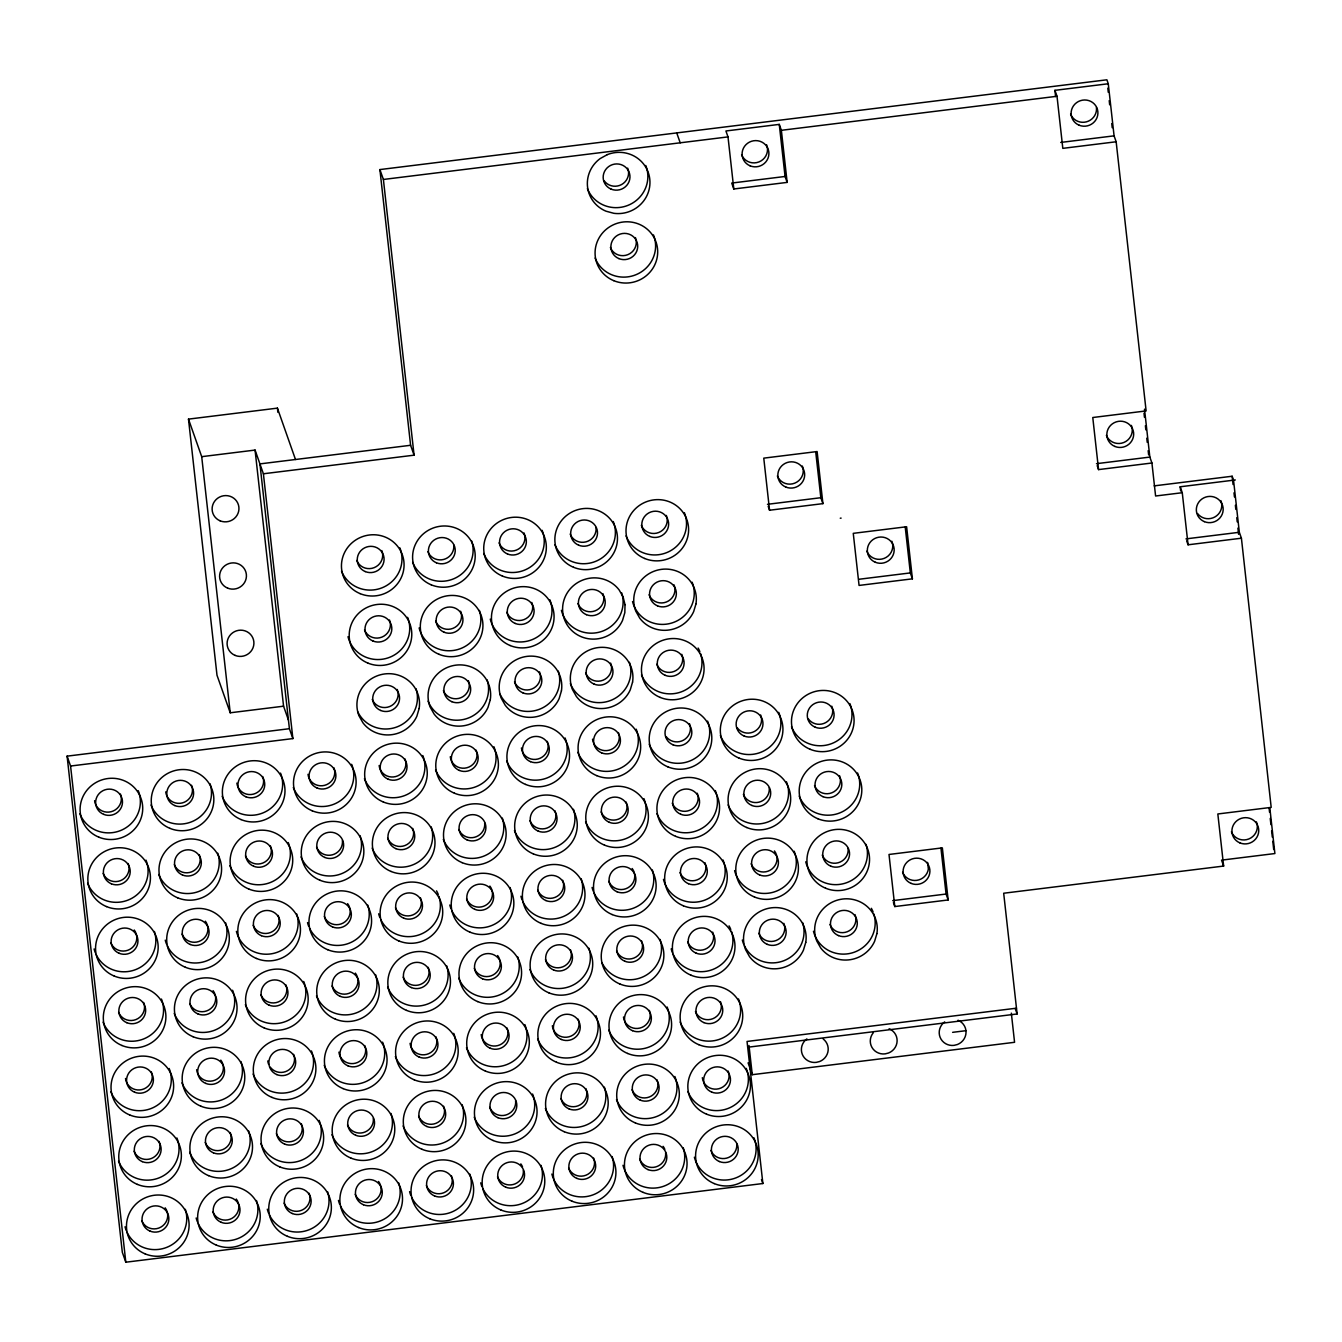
<?xml version="1.0" encoding="UTF-8"?>
<svg xmlns="http://www.w3.org/2000/svg" width="1342" height="1342" viewBox="0 0 1342 1342"><rect width="100%" height="100%" fill="white"/><g stroke="black" fill="none" stroke-linecap="round" stroke-linejoin="round"><path stroke-width="1.5" d="M295.492 459.501L277.408 408.136L188.484 419.123L201.703 456.666L255.064 450.073L263.401 473.776L414.074 455.173L410.602 445.292L379.903 169.578L1106.882 79.799L1108.274 83.758L1114.078 135.844L1116.158 141.766L1146.118 410.92L1092.774 417.513L1098.561 469.599L1151.922 463.007L1155.596 496.003L1182.268 492.715L1188.073 544.802L1241.417 538.209L1271.193 807.381L1217.831 813.973L1223.636 866.06L1003.682 893.235L1017.119 1013.965L747.695 1047.246L762.877 1183.527L125.812 1262.201L122.323 1252.321L67.1 756.15L289.402 728.706L292.875 738.586L70.572 766.03L67.1 756.15M779.266 124.387L725.921 130.979L728.001 136.901L733.806 188.987L787.15 182.395L781.363 130.308L779.266 124.387L785.07 176.473L787.15 182.395M1055.617 96.59L1054.929 90.333L1108.274 83.758M379.903 169.578L383.393 179.459L728.001 136.901M781.363 130.308L1057.01 96.272L1062.814 148.358L1116.158 141.766M785.07 176.473L731.726 183.066L733.806 188.987M1060.734 142.437L1114.078 135.844M410.602 445.292L259.929 463.896L289.402 728.706M767.473 504.307L820.834 497.714L822.914 503.636L769.553 510.228L768.178 506.269M1096.481 463.678L1149.842 457.085L1151.922 463.007M840.26 518.213L841.115 518.113M1154.187 485.871L1232.141 476.242L1233.533 480.184L1239.337 532.288L1241.417 538.209M1180.641 490.954L1180.188 486.777L1235.311 479.966M859.031 579.258L910.329 572.917L912.409 578.838L859.065 585.431L853.26 533.344L906.622 526.752L912.409 578.838M1185.976 538.88L1239.337 532.288M188.484 419.123L217.001 675.244L230.22 712.787L283.565 706.194L288.429 720.017M892.715 900.633L946.076 894.04L948.157 899.962L894.795 906.555L893.42 902.612M1016.464 1008.194L747.041 1041.459L747.695 1047.246M952.619 1032.333L965.955 1030.69M748.081 1062.83L752.258 1074.69L1014.569 1042.298L1011.331 1013.143M1054.929 90.333L1057.01 96.272M1180.188 486.777L1182.268 492.715M1186.68 540.843L1188.073 544.802M1097.186 465.64L1098.561 469.599M1223.636 866.06L1221.556 860.138L1274.9 853.546L1269.8 807.699M676.737 132.925L680.209 142.806M1015.374 1009.016L1017.119 1013.965M761.484 1179.568L762.877 1183.527M927.607 862.386L928.362 869.113A13.454 13.085 -20.2 0 1 902.596 872.3M1232.141 476.242L1233.063 484.529M1233.986 492.833L1234.455 496.976M1235.378 505.28L1235.831 509.423M1236.77 517.727L1237.223 521.87M1237.911 528.094L1238.616 534.317M1269.096 808.069L1269.549 812.229M1270.237 818.452L1270.941 824.676M1271.629 830.883L1272.317 837.106M1272.786 841.266L1273.709 849.553M1144.508 409.159L1149.842 457.085M1107.821 88.136L1108.274 92.296M1109.213 100.633L1109.666 104.81M1111.763 123.565L1112.216 127.725M1144.005 413.202L1144.458 417.362M1145.397 425.699L1145.85 429.859M1146.773 438.197L1147.242 442.374M1148.165 450.694L1148.635 454.871M948.157 899.962L942.352 847.876L889.008 854.468L894.795 906.555M905.229 527.07L910.329 572.917M940.96 848.194L946.076 894.04M822.914 503.636L817.11 451.549L763.766 458.142L769.553 510.228M815.718 451.868L820.834 497.714M749.004 1045.535L752.258 1074.69M383.393 179.459L414.074 455.173M277.408 408.136L277.878 412.313M263.401 473.776L292.875 738.586M255.064 450.073L283.565 706.194M201.703 456.666L230.22 712.787M70.572 766.03L125.812 1262.201M487.129 679.891A31.403 30.53 -19.4 0 1 467.637 718.305A31.403 30.53 -19.4 0 1 428.081 701.178M416.003 688.681A31.403 30.53 -19.4 0 1 397.45 726.743A31.403 30.53 -19.4 0 1 357.744 711.78M539.534 671.889A13.454 13.085 -19.4 0 1 531.868 689.016A13.454 13.085 -19.4 0 1 514.506 681.82M667.142 1007.003A31.403 30.53 -19.4 0 1 649.276 1046.945A31.403 30.53 -19.4 0 1 608.765 1030.17M232.585 990.262A31.403 30.53 -19.4 0 1 214.72 1030.186A31.403 30.53 -19.4 0 1 174.208 1013.411M225.523 922.675A31.403 30.53 -19.4 0 1 206.987 960.738A31.403 30.53 -19.4 0 1 167.28 945.774M166.475 943.963A31.403 30.53 -19.4 0 1 165.251 940.155M240.99 1061.589A31.403 30.53 -19.4 0 1 221.497 1100.021A31.403 30.53 -19.4 0 1 181.942 1082.877M438.935 896.322A31.403 30.53 -19.4 0 1 420.398 934.384A31.403 30.53 -19.4 0 1 380.692 919.421M379.887 917.609A31.403 30.53 -19.4 0 1 378.662 913.801M436.536 890.853A31.403 30.53 -19.4 0 1 438.264 894.443M375.525 974.56A31.403 30.53 -19.4 0 1 356.033 1012.992A31.403 30.53 -19.4 0 1 316.477 995.848M462.134 1104.684A31.403 30.53 -19.4 0 1 442.625 1143.116A31.403 30.53 -19.4 0 1 403.086 1125.972M248.723 1131.038A31.403 30.53 -19.4 0 1 229.23 1169.469A31.403 30.53 -19.4 0 1 189.675 1152.325M367.792 905.112A31.403 30.53 -19.4 0 1 349.255 943.174A31.403 30.53 -19.4 0 1 309.549 928.211M308.744 926.383A31.403 30.53 -19.4 0 1 307.519 922.591M185.313 1209.293A31.403 30.53 -19.4 0 1 166.777 1247.355A31.403 30.53 -19.4 0 1 127.071 1232.392M126.265 1230.564A31.403 30.53 -19.4 0 1 125.041 1226.773M660.079 939.417A31.403 30.53 -19.4 0 1 641.543 977.479A31.403 30.53 -19.4 0 1 601.837 962.533M303.711 981.472A31.403 30.53 -19.4 0 1 285.863 1021.413A31.403 30.53 -19.4 0 1 245.351 1004.638M581.203 878.758A31.403 30.53 -19.4 0 1 562.667 916.821A31.403 30.53 -19.4 0 1 522.961 901.858M522.155 900.029A31.403 30.53 -19.4 0 1 520.931 896.238M652.346 869.968A31.403 30.53 -19.4 0 1 633.81 908.031A31.403 30.53 -19.4 0 1 594.103 893.067M593.298 891.256A31.403 30.53 -19.4 0 1 592.074 887.448M517.811 956.997A31.403 30.53 -19.4 0 1 498.301 995.412A31.403 30.53 -19.4 0 1 458.763 978.268M469.868 1174.149A31.403 30.53 -19.4 0 1 451.315 1212.212A31.403 30.53 -19.4 0 1 411.608 1197.249M410.82 1195.437A31.403 30.53 -19.4 0 1 409.578 1191.629M431.201 826.857A31.403 30.53 -19.4 0 1 411.709 865.288A31.403 30.53 -19.4 0 1 372.153 848.144M612.137 1156.569A31.403 30.53 -19.4 0 1 590.681 1195.638A31.403 30.53 -19.4 0 1 551.864 1174.065M532.589 1094.032A31.403 30.53 -19.4 0 1 514.724 1133.973A31.403 30.53 -19.4 0 1 474.212 1117.181M382.587 1042.147A31.403 30.53 -19.4 0 1 364.722 1082.088A31.403 30.53 -19.4 0 1 324.21 1065.296M604.403 1087.121A31.403 30.53 -19.4 0 1 584.911 1125.552A31.403 30.53 -19.4 0 1 545.355 1108.408M683.279 1147.796A31.403 30.53 -19.4 0 1 661.824 1186.848A31.403 30.53 -19.4 0 1 622.99 1165.275M398.725 1182.939A31.403 30.53 -19.4 0 1 380.189 1221.002A31.403 30.53 -19.4 0 1 340.482 1206.039M339.677 1204.21A31.403 30.53 -19.4 0 1 338.452 1200.419M643.942 798.641A31.403 30.53 -19.4 0 1 626.077 838.565A31.403 30.53 -19.4 0 1 585.565 821.79M573.487 809.293A31.403 30.53 -19.4 0 1 553.978 847.725A31.403 30.53 -19.4 0 1 514.439 830.581M502.344 818.083A31.403 30.53 -19.4 0 1 482.852 856.498A31.403 30.53 -19.4 0 1 443.296 839.354M360.075 835.647A31.403 30.53 -19.4 0 1 340.566 874.078A31.403 30.53 -19.4 0 1 301.027 856.934M309.096 1193.239A13.454 13.085 -19.4 0 1 301.447 1210.35A13.454 13.085 -19.4 0 1 284.085 1203.153M585.917 1088.63A13.454 13.085 -19.4 0 1 578.251 1105.758A13.454 13.085 -19.4 0 1 560.889 1098.561M523.33 1170.19A13.454 13.085 -19.4 0 1 497.496 1176.8M520.83 1163.9A13.454 13.085 -19.4 0 1 522.508 1166.886M649.327 1010.392A13.454 13.085 -19.4 0 1 639.983 1028.056A13.454 13.085 -19.4 0 1 623.476 1017.001M446.668 965.77A31.403 30.53 -19.4 0 1 427.175 1004.202A31.403 30.53 -19.4 0 1 387.62 987.058M510.077 887.532A31.403 30.53 -19.4 0 1 491.541 925.594A31.403 30.53 -19.4 0 1 451.818 910.648M451.029 908.819A31.403 30.53 -19.4 0 1 449.805 905.011M578.184 1019.182A13.454 13.085 -19.4 0 1 568.857 1036.846A13.454 13.085 -19.4 0 1 552.334 1025.791M165.15 1207.834A13.454 13.085 -19.4 0 1 160.755 1227.175A13.454 13.085 -19.4 0 1 141.799 1220.734M159.094 1141.354A13.454 13.085 -19.4 0 1 151.445 1158.465A13.454 13.085 -19.4 0 1 134.083 1151.268M665.615 1152.627A13.454 13.085 -19.4 0 1 639.765 1159.236M663.099 1146.336A13.454 13.085 -19.4 0 1 664.776 1149.306M593.65 1158.096A13.454 13.085 -19.4 0 1 585.984 1175.206A13.454 13.085 -19.4 0 1 568.622 1168.01M657.043 1079.857A13.454 13.085 -19.4 0 1 649.394 1096.968A13.454 13.085 -19.4 0 1 632.032 1089.771M588.937 948.207A31.403 30.53 -19.4 0 1 569.444 986.638A31.403 30.53 -19.4 0 1 529.889 969.494M230.237 1132.564A13.454 13.085 -19.4 0 1 222.571 1149.675A13.454 13.085 -19.4 0 1 205.209 1142.478M602.927 593.65A13.454 13.085 -19.4 0 1 595.278 610.778A13.454 13.085 -19.4 0 1 577.916 603.581M596.033 527.507A13.454 13.085 -19.4 0 1 570.182 534.116M629.415 662.311A31.403 30.53 -19.4 0 1 609.905 700.742A31.403 30.53 -19.4 0 1 570.367 683.598M621.682 592.862A31.403 30.53 -19.4 0 1 600.226 631.914A31.403 30.53 -19.4 0 1 561.409 610.342M613.277 521.535A31.403 30.53 -19.4 0 1 595.412 561.459A31.403 30.53 -19.4 0 1 554.9 544.684M774.451 850.929A13.454 13.085 -19.4 0 1 770.073 870.27A13.454 13.085 -19.4 0 1 751.117 863.829M769.234 787.771A13.454 13.085 -19.4 0 1 743.384 794.38M778.746 712.334A31.403 30.53 -19.4 0 1 760.88 752.275A31.403 30.53 -19.4 0 1 720.369 735.483M783.862 923.363A13.454 13.085 -19.4 0 1 776.213 940.49A13.454 13.085 -19.4 0 1 758.851 933.294M786.462 781.799A31.403 30.53 -19.4 0 1 768.597 821.723A31.403 30.53 -19.4 0 1 728.102 804.948M802.6 922.575A31.403 30.53 -19.4 0 1 784.063 960.637A31.403 30.53 -19.4 0 1 744.357 945.674M743.552 943.862A31.403 30.53 -19.4 0 1 742.327 940.054M794.196 851.247A31.403 30.53 -19.4 0 1 774.401 891.876A31.403 30.53 -19.4 0 1 734.594 870.606M562.717 880.268A13.454 13.085 -19.4 0 1 555.068 897.379A13.454 13.085 -19.4 0 1 537.706 890.182M570.451 949.717A13.454 13.085 -19.4 0 1 562.801 966.844A13.454 13.085 -19.4 0 1 545.439 959.647M542.134 530.325A31.403 30.53 -19.4 0 1 524.269 570.249A31.403 30.53 -19.4 0 1 483.757 553.474M399.866 547.888A31.403 30.53 -19.4 0 1 382 587.83A31.403 30.53 -19.4 0 1 341.489 571.038M381.799 550.555A13.454 13.085 -19.4 0 1 374.133 567.666A13.454 13.085 -19.4 0 1 356.771 560.47M524.068 532.975A13.454 13.085 -19.4 0 1 516.402 550.103A13.454 13.085 -19.4 0 1 499.039 542.906M453.764 545.087A13.454 13.085 -19.4 0 1 427.913 551.696M471.679 540.977A31.403 30.53 -19.4 0 1 452.17 579.392A31.403 30.53 -19.4 0 1 412.631 562.264M610.66 663.116A13.454 13.085 -19.4 0 1 603.011 680.226A13.454 13.085 -19.4 0 1 585.649 673.03M151.361 1071.889A13.454 13.085 -19.4 0 1 142.034 1089.553A13.454 13.085 -19.4 0 1 125.511 1078.498M407.599 617.337A31.403 30.53 -19.4 0 1 387.788 657.983A31.403 30.53 -19.4 0 1 347.997 636.695M549.868 599.773A31.403 30.53 -19.4 0 1 530.073 640.402A31.403 30.53 -19.4 0 1 490.266 619.132M479.396 610.425A31.403 30.53 -19.4 0 1 457.957 649.494A31.403 30.53 -19.4 0 1 419.123 627.922M389.515 620.004A13.454 13.085 -19.4 0 1 381.866 637.131A13.454 13.085 -19.4 0 1 364.504 629.935M460.658 611.231A13.454 13.085 -19.4 0 1 453.009 628.341A13.454 13.085 -19.4 0 1 435.647 621.145M531.801 602.441A13.454 13.085 -19.4 0 1 524.135 619.551A13.454 13.085 -19.4 0 1 506.773 612.355M217.79 853.21A31.403 30.53 -19.4 0 1 198.297 891.642A31.403 30.53 -19.4 0 1 158.742 874.498M145.976 860.138A31.403 30.53 -19.4 0 1 128.111 900.063A31.403 30.53 -19.4 0 1 87.616 883.288M524.856 1024.583A31.403 30.53 -19.4 0 1 506.991 1064.508A31.403 30.53 -19.4 0 1 466.479 1047.733M288.262 842.558A31.403 30.53 -19.4 0 1 270.396 882.499A31.403 30.53 -19.4 0 1 229.885 865.724M296.666 913.885A31.403 30.53 -19.4 0 1 275.211 952.954A31.403 30.53 -19.4 0 1 236.393 931.365M453.73 1033.357A31.403 30.53 -19.4 0 1 435.865 1073.298A31.403 30.53 -19.4 0 1 395.353 1056.523M176.909 1137.966A31.403 30.53 -19.4 0 1 159.044 1177.89A31.403 30.53 -19.4 0 1 118.532 1161.115M311.445 1050.937A31.403 30.53 -19.4 0 1 293.579 1090.861A31.403 30.53 -19.4 0 1 253.084 1074.086M169.176 1068.5A31.403 30.53 -19.4 0 1 151.31 1108.442A31.403 30.53 -19.4 0 1 110.799 1091.65M161.443 999.052A31.403 30.53 -19.4 0 1 143.577 1038.976A31.403 30.53 -19.4 0 1 103.066 1022.201M319.178 1120.385A31.403 30.53 -19.4 0 1 301.313 1160.327A31.403 30.53 -19.4 0 1 260.801 1143.535M390.992 1113.474A31.403 30.53 -19.4 0 1 371.499 1151.906A31.403 30.53 -19.4 0 1 331.944 1134.762M327.582 1191.713A31.403 30.53 -19.4 0 1 309.046 1229.775A31.403 30.53 -19.4 0 1 269.339 1214.829M268.534 1213A31.403 30.53 -19.4 0 1 267.31 1209.192M256.456 1200.503A31.403 30.53 -19.4 0 1 237.903 1238.565A31.403 30.53 -19.4 0 1 198.197 1223.602M197.408 1221.79A31.403 30.53 -19.4 0 1 196.167 1217.982M476.125 750.144A13.454 13.085 -19.4 0 1 466.798 767.792A13.454 13.085 -19.4 0 1 450.275 756.754M191.571 785.271A13.454 13.085 -19.4 0 1 182.244 802.935A13.454 13.085 -19.4 0 1 165.72 791.881M262.713 776.498A13.454 13.085 -19.4 0 1 253.386 794.145A13.454 13.085 -19.4 0 1 236.863 783.107M120.444 794.061A13.454 13.085 -19.4 0 1 111.101 811.725A13.454 13.085 -19.4 0 1 94.594 800.671M422.797 755.529A31.403 30.53 -19.4 0 1 404.932 795.471A31.403 30.53 -19.4 0 1 364.42 778.695M547.251 741.354A13.454 13.085 -19.4 0 1 537.924 759.018A13.454 13.085 -19.4 0 1 521.417 747.964M753.986 1137.865A31.403 30.53 -19.4 0 1 734.191 1178.494A31.403 30.53 -19.4 0 1 694.384 1157.207M351.654 764.319A31.403 30.53 -19.4 0 1 333.806 804.261A31.403 30.53 -19.4 0 1 293.294 787.469M280.528 773.109A31.403 30.53 -19.4 0 1 262.663 813.034A31.403 30.53 -19.4 0 1 222.151 796.259M138.26 790.673A31.403 30.53 -19.4 0 1 120.394 830.614A31.403 30.53 -19.4 0 1 79.883 813.822M210.057 783.762A31.403 30.53 -19.4 0 1 190.564 822.193A31.403 30.53 -19.4 0 1 151.009 805.049M720.453 1001.618A13.454 13.085 -19.4 0 1 712.803 1018.729A13.454 13.085 -19.4 0 1 695.441 1011.533M712.719 932.153A13.454 13.085 -19.4 0 1 705.07 949.264A13.454 13.085 -19.4 0 1 687.708 942.084M731.474 931.365A31.403 30.53 -19.4 0 1 712.938 969.427A31.403 30.53 -19.4 0 1 673.214 954.464M672.426 952.652A31.403 30.53 -19.4 0 1 671.201 948.844M729.058 925.879A31.403 30.53 -19.4 0 1 730.786 929.486M618.394 732.564A13.454 13.085 -19.4 0 1 609.067 750.228A13.454 13.085 -19.4 0 1 592.543 739.174M540.994 1165.359A31.403 30.53 -19.4 0 1 522.457 1203.422A31.403 30.53 -19.4 0 1 482.751 1188.475M481.946 1186.647A31.403 30.53 -19.4 0 1 480.721 1182.839M355.362 973.101A13.454 13.085 -19.4 0 1 350.983 992.443A13.454 13.085 -19.4 0 1 332.028 986.001M420.449 897.832A13.454 13.085 -19.4 0 1 412.782 914.959A13.454 13.085 -19.4 0 1 395.437 907.762M347.628 903.652A13.454 13.085 -19.4 0 1 343.25 922.977A13.454 13.085 -19.4 0 1 324.294 916.552M428.182 967.297A13.454 13.085 -19.4 0 1 420.516 984.407A13.454 13.085 -19.4 0 1 403.154 977.211M507.041 1027.972A13.454 13.085 -19.4 0 1 497.714 1045.619A13.454 13.085 -19.4 0 1 481.191 1034.581M435.915 1036.745A13.454 13.085 -19.4 0 1 426.571 1054.409A13.454 13.085 -19.4 0 1 410.065 1043.355M497.63 955.538A13.454 13.085 -19.4 0 1 493.252 974.879A13.454 13.085 -19.4 0 1 474.296 968.438M632.183 868.509A13.454 13.085 -19.4 0 1 627.788 887.85A13.454 13.085 -19.4 0 1 608.832 881.409M443.632 1106.211A13.454 13.085 -19.4 0 1 435.982 1123.321A13.454 13.085 -19.4 0 1 418.62 1116.125M515.613 1100.742A13.454 13.085 -19.4 0 1 489.763 1107.351M489.897 886.072A13.454 13.085 -19.4 0 1 485.519 905.414A13.454 13.085 -19.4 0 1 466.563 898.972M554.984 810.803A13.454 13.085 -19.4 0 1 547.335 827.93A13.454 13.085 -19.4 0 1 529.973 820.734M484.68 822.914A13.454 13.085 -19.4 0 1 458.83 829.524M270.447 845.946A13.454 13.085 -19.4 0 1 262.78 863.057A13.454 13.085 -19.4 0 1 245.418 855.877M626.127 802.03A13.454 13.085 -19.4 0 1 618.477 819.14A13.454 13.085 -19.4 0 1 601.115 811.944M342.411 840.478A13.454 13.085 -19.4 0 1 316.561 847.087M301.363 1123.774A13.454 13.085 -19.4 0 1 293.713 1140.885A13.454 13.085 -19.4 0 1 276.351 1133.705M412.715 828.383A13.454 13.085 -19.4 0 1 405.066 845.494A13.454 13.085 -19.4 0 1 387.704 838.297M285.896 984.86A13.454 13.085 -19.4 0 1 278.247 1001.971A13.454 13.085 -19.4 0 1 260.885 994.791M213.093 990.664A13.454 13.085 -19.4 0 1 208.698 1010.006A13.454 13.085 -19.4 0 1 189.759 1003.564M205.36 921.216A13.454 13.085 -19.4 0 1 200.964 940.557A13.454 13.085 -19.4 0 1 182.026 934.116M595.999 1015.793A31.403 30.53 -19.4 0 1 578.134 1055.735A31.403 30.53 -19.4 0 1 537.622 1038.943M199.304 854.737A13.454 13.085 -19.4 0 1 191.654 871.847A13.454 13.085 -19.4 0 1 174.292 864.651M154.397 931.465A31.403 30.53 -19.4 0 1 135.844 969.528A31.403 30.53 -19.4 0 1 96.138 954.565M95.349 952.736A31.403 30.53 -19.4 0 1 94.108 948.945M674.858 1076.469A31.403 30.53 -19.4 0 1 656.993 1116.393A31.403 30.53 -19.4 0 1 616.498 1099.618M738.519 998.951A31.403 30.53 -19.4 0 1 720.654 1038.876A31.403 30.53 -19.4 0 1 680.159 1022.101M636.209 729.176A31.403 30.53 -19.4 0 1 618.343 769.117A31.403 30.53 -19.4 0 1 577.832 752.342M565.066 737.966A31.403 30.53 -19.4 0 1 547.201 777.907A31.403 30.53 -19.4 0 1 506.706 761.115M493.94 746.756A31.403 30.53 -19.4 0 1 476.075 786.68A31.403 30.53 -19.4 0 1 435.563 769.905M857.605 773.009A31.403 30.53 -19.4 0 1 839.74 812.933A31.403 30.53 -19.4 0 1 799.228 796.158M839.538 775.676A13.454 13.085 -19.4 0 1 831.872 792.787A13.454 13.085 -19.4 0 1 814.527 785.59M873.743 913.785A31.403 30.53 -19.4 0 1 852.287 952.854A31.403 30.53 -19.4 0 1 813.47 931.281M871.344 908.316A31.403 30.53 -19.4 0 1 873.072 911.923M866.009 844.336A31.403 30.53 -19.4 0 1 844.554 883.388A31.403 30.53 -19.4 0 1 805.737 861.816M855.005 914.59A13.454 13.085 -19.4 0 1 847.339 931.7A13.454 13.085 -19.4 0 1 829.977 924.504M849.872 703.543A31.403 30.53 -19.4 0 1 832.006 743.485A31.403 30.53 -19.4 0 1 791.495 726.71M848.094 848.446A13.454 13.085 -19.4 0 1 822.243 855.055M831.805 706.211A13.454 13.085 -19.4 0 1 808.471 719.111M653.487 234.917A31.403 30.53 -19.4 0 1 635.622 274.858A31.403 30.53 -19.4 0 1 595.11 258.083M635.42 237.584A13.454 13.085 -19.4 0 1 627.754 254.695A13.454 13.085 -19.4 0 1 610.392 247.515M704.986 862.705A13.454 13.085 -19.4 0 1 697.337 879.815A13.454 13.085 -19.4 0 1 679.975 872.619M689.536 723.791A13.454 13.085 -19.4 0 1 666.202 736.691M468.392 680.679A13.454 13.085 -19.4 0 1 460.742 697.79A13.454 13.085 -19.4 0 1 443.38 690.61M558.272 671.101A31.403 30.53 -19.4 0 1 539.736 709.163A31.403 30.53 -19.4 0 1 500.029 694.217M397.249 689.469A13.454 13.085 -19.4 0 1 389.599 706.58A13.454 13.085 -19.4 0 1 372.237 699.383M697.27 793.239A13.454 13.085 -19.4 0 1 689.603 810.35A13.454 13.085 -19.4 0 1 672.241 803.17M700.541 653.537A31.403 30.53 -19.4 0 1 681.048 691.952A31.403 30.53 -19.4 0 1 641.493 674.825M698.142 648.052A31.403 30.53 -19.4 0 1 699.87 651.658M715.336 790.572A31.403 30.53 -19.4 0 1 697.471 830.513A31.403 30.53 -19.4 0 1 656.959 813.738M723.07 860.037A31.403 30.53 -19.4 0 1 703.258 900.667A31.403 30.53 -19.4 0 1 663.468 879.379M707.603 721.124A31.403 30.53 -19.4 0 1 689.738 761.048A31.403 30.53 -19.4 0 1 649.226 744.273M681.803 654.326A13.454 13.085 -19.4 0 1 674.137 671.436A13.454 13.085 -19.4 0 1 656.792 664.256M746.253 1068.4A31.403 30.53 -19.4 0 1 728.387 1108.341A31.403 30.53 -19.4 0 1 687.876 1091.566M728.186 1071.067A13.454 13.085 -19.4 0 1 718.859 1088.731A13.454 13.085 -19.4 0 1 702.336 1077.676M736.741 1143.837A13.454 13.085 -19.4 0 1 710.908 1150.446M236.276 1199.043A13.454 13.085 -19.4 0 1 231.898 1218.385A13.454 13.085 -19.4 0 1 212.942 1211.943M451.365 1175.659A13.454 13.085 -19.4 0 1 443.716 1192.786A13.454 13.085 -19.4 0 1 426.353 1185.59M378.545 1181.48A13.454 13.085 -19.4 0 1 374.166 1200.805A13.454 13.085 -19.4 0 1 355.211 1194.38M641.593 940.943A13.454 13.085 -19.4 0 1 633.927 958.054A13.454 13.085 -19.4 0 1 616.565 950.857M364.772 1045.535A13.454 13.085 -19.4 0 1 355.445 1063.199A13.454 13.085 -19.4 0 1 338.922 1052.145M143.628 1002.44A13.454 13.085 -19.4 0 1 135.978 1019.551A13.454 13.085 -19.4 0 1 118.616 1012.354M134.217 930.006A13.454 13.085 -19.4 0 1 129.839 949.348A13.454 13.085 -19.4 0 1 110.883 942.906M128.161 863.527A13.454 13.085 -19.4 0 1 120.512 880.637A13.454 13.085 -19.4 0 1 103.149 873.441M373.328 1118.305A13.454 13.085 -19.4 0 1 347.494 1124.915M220.809 1060.13A13.454 13.085 -19.4 0 1 214.837 1080.226A13.454 13.085 -19.4 0 1 196.653 1069.708M293.63 1054.326A13.454 13.085 -19.4 0 1 270.296 1067.226M268.618 1064.24A13.454 13.085 -19.4 0 1 267.796 1060.935M333.856 767.708A13.454 13.085 -19.4 0 1 324.512 785.372A13.454 13.085 -19.4 0 1 308.006 774.317M404.982 758.918A13.454 13.085 -19.4 0 1 395.655 776.582A13.454 13.085 -19.4 0 1 379.132 765.527M692.137 582.21A31.403 30.53 -19.4 0 1 672.342 622.839A31.403 30.53 -19.4 0 1 632.535 601.552M684.403 512.745A31.403 30.53 -19.4 0 1 666.538 552.686A31.403 30.53 -19.4 0 1 626.043 535.911M674.07 584.877A13.454 13.085 -19.4 0 1 666.42 601.988A13.454 13.085 -19.4 0 1 649.058 594.791M666.337 515.412A13.454 13.085 -19.4 0 1 658.687 532.522A13.454 13.085 -19.4 0 1 641.325 525.343M760.662 715.001A13.454 13.085 -19.4 0 1 737.328 727.901M645.754 165.469A31.403 30.53 -19.4 0 1 627.888 205.393A31.403 30.53 -19.4 0 1 587.377 188.618M627.687 168.136A13.454 13.085 -19.4 0 1 604.353 181.036M278.18 915.412A13.454 13.085 -19.4 0 1 270.514 932.522A13.454 13.085 -19.4 0 1 253.152 925.326M802.365 466.043A13.454 13.085 -19.4 0 1 794.716 483.17A13.454 13.085 -19.4 0 1 777.353 475.974M889.125 1028.744A13.454 13.085 -19.4 0 1 888.555 1053L885.15 1053.873A13.454 13.085 -19.4 0 1 873.239 1032.803M823.2 1038.993A13.454 13.085 -19.4 0 1 819.643 1061.522L816.238 1062.378A13.454 13.085 -19.4 0 1 806.861 1038.909M958.037 1020.239A13.454 13.085 -19.4 0 1 957.467 1044.495L954.061 1045.368A13.454 13.085 -19.4 0 1 944.701 1021.883M1131.373 425.414A13.454 13.085 -19.4 0 1 1123.724 442.541A13.454 13.085 -19.4 0 1 1106.362 435.345M1096.448 107.494A13.454 13.085 -19.4 0 1 1070.597 114.104M766.617 144.819A13.454 13.085 -19.4 0 1 758.951 161.929A13.454 13.085 -19.4 0 1 741.589 154.733M1256.431 821.874A13.454 13.085 -19 0 1 1248.781 838.985A13.454 13.085 -19 0 1 1231.419 831.788M891.86 541.245A13.454 13.085 -19.4 0 1 884.21 558.373A13.454 13.085 -19.4 0 1 866.848 551.176M1220.868 500.616A13.454 13.085 -19.4 0 1 1197.534 513.516M625.02 604.655L624.835 612.64L622.554 620.356A31.403 30.53 -19.4 0 1 576.49 634.246A31.403 30.53 -19.4 0 1 571.306 587.679A31.403 30.53 -19.4 0 1 619.165 589.977L623.091 596.922L625.02 604.655M419.157 708.459L416.876 716.175A31.403 30.53 -19.4 0 1 362.961 722.835L359.035 715.89A31.403 30.53 -19.4 0 1 384.835 673.919A31.403 30.53 -19.4 0 1 419.157 708.459M490.3 699.668L488.002 707.385A31.403 30.53 -19.4 0 1 434.103 714.045L430.178 707.1A31.403 30.53 -19.4 0 1 455.978 665.129A31.403 30.53 -19.4 0 1 490.3 699.668M561.426 690.895L559.144 698.595A31.403 30.53 -19.4 0 1 505.229 705.255L501.304 698.31A31.403 30.53 -19.4 0 1 527.121 656.355A31.403 30.53 -19.4 0 1 561.426 690.895M632.568 682.105L630.27 689.822A31.403 30.53 -19.4 0 1 576.372 696.464L572.447 689.52A31.403 30.53 -19.4 0 1 598.247 647.565A31.403 30.53 -19.4 0 1 632.568 682.105M695.978 603.866L693.68 611.566A31.403 30.53 -19.4 0 1 639.782 618.226L635.856 611.281A31.403 30.53 -19.4 0 1 661.656 569.327A31.403 30.53 -19.4 0 1 695.978 603.866M805.77 942.352L803.472 950.069A31.403 30.53 -19.4 0 1 749.574 956.729L745.649 949.784A31.403 30.53 -19.4 0 1 771.449 907.813A31.403 30.53 -19.4 0 1 805.77 942.352M876.913 933.579L874.615 941.296A31.403 30.53 -19.4 0 1 820.7 947.938L816.775 940.994A31.403 30.53 -19.4 0 1 842.591 899.039A31.403 30.53 -19.4 0 1 876.913 933.579M607.339 154.615L600.159 158.574A31.403 30.53 -19.4 0 0 606.014 211.197L613.864 213.311A31.403 30.53 -19.4 0 0 649.78 179.123A31.403 30.53 -19.4 0 0 607.339 154.615M719.379 1161.535A13.454 13.085 -19.4 0 0 738.134 1147.796A13.454 13.085 -19.4 0 0 716.88 1138.989A13.454 13.085 -19.4 0 0 719.379 1161.535M380.725 710.488A13.454 13.085 -19.4 0 0 399.48 696.733A13.454 13.085 -19.4 0 0 378.209 687.926A13.454 13.085 -19.4 0 0 380.725 710.488M451.851 701.698A13.454 13.085 -19.4 0 0 470.606 687.943A13.454 13.085 -19.4 0 0 449.352 679.136A13.454 13.085 -19.4 0 0 451.851 701.698M522.994 692.908A13.454 13.085 -19.4 0 0 541.749 679.169A13.454 13.085 -19.4 0 0 520.478 670.363A13.454 13.085 -19.4 0 0 522.994 692.908M632.535 1030.69A13.454 13.085 -19.4 0 0 651.289 1016.934A13.454 13.085 -19.4 0 0 630.019 1008.127A13.454 13.085 -19.4 0 0 632.535 1030.69M193.097 1036.729A31.403 30.53 -19.4 0 0 236.863 1004.638A31.403 30.53 -19.4 0 0 187.243 984.089A31.403 30.53 -19.4 0 0 193.097 1036.729M414.242 1079.824A31.403 30.53 -19.4 0 0 458.008 1047.75A31.403 30.53 -19.4 0 0 408.387 1027.2A31.403 30.53 -19.4 0 0 414.242 1079.824M185.381 967.263A31.403 30.53 -19.4 0 0 229.13 935.189A31.403 30.53 -19.4 0 0 179.509 914.64A31.403 30.53 -19.4 0 0 185.381 967.263M335.383 1019.148A31.403 30.53 -19.4 0 0 379.132 987.075A31.403 30.53 -19.4 0 0 329.528 966.525A31.403 30.53 -19.4 0 0 335.383 1019.148M205.712 1083.397A13.454 13.085 -19.4 0 0 224.466 1069.641A13.454 13.085 -19.4 0 0 203.196 1060.834A13.454 13.085 -19.4 0 0 205.712 1083.397M403.657 918.129A13.454 13.085 -19.4 0 0 422.411 904.374A13.454 13.085 -19.4 0 0 401.157 895.567A13.454 13.085 -19.4 0 0 403.657 918.129M197.979 1013.931A13.454 13.085 -19.4 0 0 216.733 1000.193A13.454 13.085 -19.4 0 0 195.479 991.386A13.454 13.085 -19.4 0 0 197.979 1013.931M421.975 1149.289A31.403 30.53 -19.4 0 0 465.724 1117.198A31.403 30.53 -19.4 0 0 416.121 1096.649A31.403 30.53 -19.4 0 0 421.975 1149.289M627.653 1053.47A31.403 30.53 -19.4 0 0 671.419 1021.396A31.403 30.53 -19.4 0 0 621.799 1000.847A31.403 30.53 -19.4 0 0 627.653 1053.47M213.445 1152.845A13.454 13.085 -19.4 0 0 232.2 1139.106A13.454 13.085 -19.4 0 0 210.929 1130.299A13.454 13.085 -19.4 0 0 213.445 1152.845M121.971 1045.502A31.403 30.53 -19.4 0 0 165.72 1013.428A31.403 30.53 -19.4 0 0 116.117 992.879A31.403 30.53 -19.4 0 0 121.971 1045.502M190.245 944.483A13.454 13.085 -19.4 0 0 209 930.727A13.454 13.085 -19.4 0 0 187.746 921.92A13.454 13.085 -19.4 0 0 190.245 944.483M332.531 926.919A13.454 13.085 -19.4 0 0 351.269 913.164A13.454 13.085 -19.4 0 0 330.015 904.357A13.454 13.085 -19.4 0 0 332.531 926.919M145.154 1253.881A31.403 30.53 -19.4 0 0 188.92 1221.807A31.403 30.53 -19.4 0 0 139.3 1201.241A31.403 30.53 -19.4 0 0 145.154 1253.881M619.92 984.022A31.403 30.53 -19.4 0 0 663.686 951.931A31.403 30.53 -19.4 0 0 614.066 931.382A31.403 30.53 -19.4 0 0 619.92 984.022M269.121 1005.158A13.454 13.085 -19.4 0 0 287.876 991.403A13.454 13.085 -19.4 0 0 266.605 982.596A13.454 13.085 -19.4 0 0 269.121 1005.158M541.061 923.346A31.403 30.53 -19.4 0 0 584.81 891.256A31.403 30.53 -19.4 0 0 535.206 870.706A31.403 30.53 -19.4 0 0 541.061 923.346M617.068 891.776A13.454 13.085 -19.4 0 0 635.823 878.02A13.454 13.085 -19.4 0 0 614.569 869.213A13.454 13.085 -19.4 0 0 617.068 891.776M482.533 978.804A13.454 13.085 -19.4 0 0 501.287 965.049A13.454 13.085 -19.4 0 0 480.017 956.242A13.454 13.085 -19.4 0 0 482.533 978.804M264.24 1027.938A31.403 30.53 -19.4 0 0 307.989 995.865A31.403 30.53 -19.4 0 0 258.385 975.315A31.403 30.53 -19.4 0 0 264.24 1027.938M429.708 1218.737A31.403 30.53 -19.4 0 0 473.458 1186.663A31.403 30.53 -19.4 0 0 423.854 1166.114A31.403 30.53 -19.4 0 0 429.708 1218.737M545.942 900.566A13.454 13.085 -19.4 0 0 564.68 886.81A13.454 13.085 -19.4 0 0 543.426 878.003A13.454 13.085 -19.4 0 0 545.942 900.566M395.924 848.664A13.454 13.085 -19.4 0 0 414.678 834.925A13.454 13.085 -19.4 0 0 393.424 826.118A13.454 13.085 -19.4 0 0 395.924 848.664M358.566 1227.527A31.403 30.53 -19.4 0 0 402.332 1195.437A31.403 30.53 -19.4 0 0 352.711 1174.887A31.403 30.53 -19.4 0 0 358.566 1227.527M500.851 1209.964A31.403 30.53 -19.4 0 0 544.6 1177.873A31.403 30.53 -19.4 0 0 494.98 1157.324A31.403 30.53 -19.4 0 0 500.851 1209.964M571.977 1201.174A31.403 30.53 -19.4 0 0 615.743 1169.083A31.403 30.53 -19.4 0 0 566.123 1148.534A31.403 30.53 -19.4 0 0 571.977 1201.174M493.118 1140.499A31.403 30.53 -19.4 0 0 536.867 1108.425A31.403 30.53 -19.4 0 0 487.263 1087.859A31.403 30.53 -19.4 0 0 493.118 1140.499M343.116 1088.614A31.403 30.53 -19.4 0 0 386.865 1056.523A31.403 30.53 -19.4 0 0 337.245 1035.974A31.403 30.53 -19.4 0 0 343.116 1088.614M564.244 1131.709A31.403 30.53 -19.4 0 0 608.01 1099.635A31.403 30.53 -19.4 0 0 558.389 1079.085A31.403 30.53 -19.4 0 0 564.244 1131.709M643.12 1192.384A31.403 30.53 -19.4 0 0 686.869 1160.31A31.403 30.53 -19.4 0 0 637.265 1139.761A31.403 30.53 -19.4 0 0 643.12 1192.384M327.649 949.7A31.403 30.53 -19.4 0 0 371.399 917.609A31.403 30.53 -19.4 0 0 321.795 897.06A31.403 30.53 -19.4 0 0 327.649 949.7M604.47 845.108A31.403 30.53 -19.4 0 0 648.22 813.017A31.403 30.53 -19.4 0 0 598.599 792.468A31.403 30.53 -19.4 0 0 604.47 845.108M612.187 914.556A31.403 30.53 -19.4 0 0 655.953 882.482A31.403 30.53 -19.4 0 0 606.332 861.933A31.403 30.53 -19.4 0 0 612.187 914.556M533.328 853.881A31.403 30.53 -19.4 0 0 577.077 821.807A31.403 30.53 -19.4 0 0 527.473 801.258A31.403 30.53 -19.4 0 0 533.328 853.881M462.185 862.671A31.403 30.53 -19.4 0 0 505.951 830.597A31.403 30.53 -19.4 0 0 456.33 810.031A31.403 30.53 -19.4 0 0 462.185 862.671M538.209 831.101A13.454 13.085 -19.4 0 0 556.964 817.345A13.454 13.085 -19.4 0 0 535.693 808.538A13.454 13.085 -19.4 0 0 538.209 831.101M319.916 880.235A31.403 30.53 -19.4 0 0 363.665 848.161A31.403 30.53 -19.4 0 0 314.062 827.611A31.403 30.53 -19.4 0 0 319.916 880.235M391.059 871.461A31.403 30.53 -19.4 0 0 434.808 839.371A31.403 30.53 -19.4 0 0 385.188 818.821A31.403 30.53 -19.4 0 0 391.059 871.461M561.392 1039.48A13.454 13.085 -19.4 0 0 580.147 1025.724A13.454 13.085 -19.4 0 0 558.893 1016.917A13.454 13.085 -19.4 0 0 561.392 1039.48M292.304 1213.52A13.454 13.085 -19.4 0 0 311.059 1199.782A13.454 13.085 -19.4 0 0 289.805 1190.975A13.454 13.085 -19.4 0 0 292.304 1213.52M569.125 1108.928A13.454 13.085 -19.4 0 0 587.88 1095.173A13.454 13.085 -19.4 0 0 566.609 1086.366A13.454 13.085 -19.4 0 0 569.125 1108.928M505.716 1187.167A13.454 13.085 -19.4 0 0 524.47 1173.428A13.454 13.085 -19.4 0 0 503.216 1164.621A13.454 13.085 -19.4 0 0 505.716 1187.167M221.178 1222.31A13.454 13.085 -19.4 0 0 239.933 1208.555A13.454 13.085 -19.4 0 0 218.662 1199.748A13.454 13.085 -19.4 0 0 221.178 1222.31M640.268 1100.138A13.454 13.085 -19.4 0 0 659.023 1086.399A13.454 13.085 -19.4 0 0 637.752 1077.592A13.454 13.085 -19.4 0 0 640.268 1100.138M398.792 940.91A31.403 30.53 -19.4 0 0 442.541 908.836A31.403 30.53 -19.4 0 0 392.921 888.287A31.403 30.53 -19.4 0 0 398.792 940.91M469.918 932.136A31.403 30.53 -19.4 0 0 513.667 900.046A31.403 30.53 -19.4 0 0 464.064 879.496A31.403 30.53 -19.4 0 0 469.918 932.136M406.509 1010.375A31.403 30.53 -19.4 0 0 450.275 978.284A31.403 30.53 -19.4 0 0 400.654 957.735A31.403 30.53 -19.4 0 0 406.509 1010.375M648.001 1169.603A13.454 13.085 -19.4 0 0 666.739 1155.848A13.454 13.085 -19.4 0 0 645.485 1147.041A13.454 13.085 -19.4 0 0 648.001 1169.603M150.036 1231.1A13.454 13.085 -19.4 0 0 168.79 1217.345A13.454 13.085 -19.4 0 0 147.519 1208.538A13.454 13.085 -19.4 0 0 150.036 1231.1M142.302 1161.635A13.454 13.085 -19.4 0 0 161.057 1147.896A13.454 13.085 -19.4 0 0 139.803 1139.073A13.454 13.085 -19.4 0 0 142.302 1161.635M576.859 1178.393A13.454 13.085 -19.4 0 0 595.613 1164.638A13.454 13.085 -19.4 0 0 574.342 1155.831A13.454 13.085 -19.4 0 0 576.859 1178.393M548.794 992.795A31.403 30.53 -19.4 0 0 592.543 960.721A31.403 30.53 -19.4 0 0 542.923 940.172A31.403 30.53 -19.4 0 0 548.794 992.795M586.404 614.67A13.454 13.085 -19.4 0 0 605.158 600.914A13.454 13.085 -19.4 0 0 583.887 592.107A13.454 13.085 -19.4 0 0 586.404 614.67M578.67 545.204A13.454 13.085 -19.4 0 0 597.425 531.466A13.454 13.085 -19.4 0 0 576.154 522.659A13.454 13.085 -19.4 0 0 578.67 545.204M594.137 684.118A13.454 13.085 -19.4 0 0 612.891 670.379A13.454 13.085 -19.4 0 0 591.621 661.572A13.454 13.085 -19.4 0 0 594.137 684.118M573.537 567.28A31.403 30.53 -19.4 0 0 617.286 535.19A31.403 30.53 -19.4 0 0 567.683 514.64A31.403 30.53 -19.4 0 0 573.537 567.28M759.606 874.934A13.454 13.085 -19.4 0 0 778.343 861.178A13.454 13.085 -19.4 0 0 757.089 852.371A13.454 13.085 -19.4 0 0 759.606 874.934M751.872 805.468A13.454 13.085 -19.4 0 0 770.627 791.713A13.454 13.085 -19.4 0 0 749.356 782.906A13.454 13.085 -19.4 0 0 751.872 805.468M739.006 758.079A31.403 30.53 -19.4 0 0 782.755 725.988A31.403 30.53 -19.4 0 0 733.151 705.439A31.403 30.53 -19.4 0 0 739.006 758.079M767.339 944.382A13.454 13.085 -19.4 0 0 786.077 930.627A13.454 13.085 -19.4 0 0 764.823 921.82A13.454 13.085 -19.4 0 0 767.339 944.382M754.472 896.993A31.403 30.53 -19.4 0 0 798.222 864.902A31.403 30.53 -19.4 0 0 748.618 844.353A31.403 30.53 -19.4 0 0 754.472 896.993M746.739 827.528A31.403 30.53 -19.4 0 0 790.488 795.454A31.403 30.53 -19.4 0 0 740.885 774.904A31.403 30.53 -19.4 0 0 746.739 827.528M744.139 736.02A13.454 13.085 -19.4 0 0 762.893 722.264A13.454 13.085 -19.4 0 0 741.623 713.458A13.454 13.085 -19.4 0 0 744.139 736.02M553.659 970.014A13.454 13.085 -19.4 0 0 572.413 956.259A13.454 13.085 -19.4 0 0 551.159 947.452A13.454 13.085 -19.4 0 0 553.659 970.014M502.394 576.053A31.403 30.53 -19.4 0 0 546.16 543.98A31.403 30.53 -19.4 0 0 496.54 523.43A31.403 30.53 -19.4 0 0 502.394 576.053M360.126 593.634A31.403 30.53 -19.4 0 0 403.892 561.543A31.403 30.53 -19.4 0 0 354.271 540.994A31.403 30.53 -19.4 0 0 360.126 593.634M365.259 571.575A13.454 13.085 -19.4 0 0 384.013 557.819A13.454 13.085 -19.4 0 0 362.743 549.012A13.454 13.085 -19.4 0 0 365.259 571.575M507.528 553.994A13.454 13.085 -19.4 0 0 526.282 540.256A13.454 13.085 -19.4 0 0 505.028 531.449A13.454 13.085 -19.4 0 0 507.528 553.994M431.268 584.844A31.403 30.53 -19.4 0 0 475.018 552.77A31.403 30.53 -19.4 0 0 425.414 532.204A31.403 30.53 -19.4 0 0 431.268 584.844M436.402 562.784A13.454 13.085 -19.4 0 0 455.156 549.029A13.454 13.085 -19.4 0 0 433.885 540.222A13.454 13.085 -19.4 0 0 436.402 562.784M134.569 1092.187A13.454 13.085 -19.4 0 0 153.323 1078.431A13.454 13.085 -19.4 0 0 132.07 1069.624A13.454 13.085 -19.4 0 0 134.569 1092.187M347.981 1065.833A13.454 13.085 -19.4 0 0 366.735 1052.078A13.454 13.085 -19.4 0 0 345.481 1043.271A13.454 13.085 -19.4 0 0 347.981 1065.833M367.859 663.082A31.403 30.53 -19.4 0 0 411.608 631.008A31.403 30.53 -19.4 0 0 362.005 610.459A31.403 30.53 -19.4 0 0 367.859 663.082M510.128 645.519A31.403 30.53 -19.4 0 0 553.894 613.428A31.403 30.53 -19.4 0 0 504.273 592.879A31.403 30.53 -19.4 0 0 510.128 645.519M439.002 654.309A31.403 30.53 -19.4 0 0 482.751 622.218A31.403 30.53 -19.4 0 0 433.13 601.669A31.403 30.53 -19.4 0 0 439.002 654.309M372.992 641.023A13.454 13.085 -19.4 0 0 391.747 627.268A13.454 13.085 -19.4 0 0 370.476 618.461A13.454 13.085 -19.4 0 0 372.992 641.023M444.135 632.233A13.454 13.085 -19.4 0 0 462.873 618.494A13.454 13.085 -19.4 0 0 441.619 609.687A13.454 13.085 -19.4 0 0 444.135 632.233M515.261 623.46A13.454 13.085 -19.4 0 0 534.015 609.704A13.454 13.085 -19.4 0 0 512.761 600.897A13.454 13.085 -19.4 0 0 515.261 623.46M177.647 897.815A31.403 30.53 -19.4 0 0 221.396 865.724A31.403 30.53 -19.4 0 0 171.793 845.175A31.403 30.53 -19.4 0 0 177.647 897.815M106.504 906.588A31.403 30.53 -19.4 0 0 150.254 874.514A31.403 30.53 -19.4 0 0 100.65 853.965A31.403 30.53 -19.4 0 0 106.504 906.588M485.385 1071.05A31.403 30.53 -19.4 0 0 529.134 1038.96A31.403 30.53 -19.4 0 0 479.53 1018.41A31.403 30.53 -19.4 0 0 485.385 1071.05M256.507 958.49A31.403 30.53 -19.4 0 0 300.272 926.399A31.403 30.53 -19.4 0 0 250.652 905.85A31.403 30.53 -19.4 0 0 256.507 958.49M248.773 889.025A31.403 30.53 -19.4 0 0 292.539 856.951A31.403 30.53 -19.4 0 0 242.919 836.402A31.403 30.53 -19.4 0 0 248.773 889.025M182.512 875.018A13.454 13.085 -19.4 0 0 201.266 861.279A13.454 13.085 -19.4 0 0 180.013 852.472A13.454 13.085 -19.4 0 0 182.512 875.018M261.388 935.693A13.454 13.085 -19.4 0 0 280.142 921.954A13.454 13.085 -19.4 0 0 258.872 913.147A13.454 13.085 -19.4 0 0 261.388 935.693M111.386 883.808A13.454 13.085 -19.4 0 0 130.14 870.069A13.454 13.085 -19.4 0 0 108.87 861.245A13.454 13.085 -19.4 0 0 111.386 883.808M137.438 1184.416A31.403 30.53 -19.4 0 0 181.187 1152.342A31.403 30.53 -19.4 0 0 131.566 1131.792A31.403 30.53 -19.4 0 0 137.438 1184.416M208.564 1175.642A31.403 30.53 -19.4 0 0 252.33 1143.552A31.403 30.53 -19.4 0 0 202.709 1123.002A31.403 30.53 -19.4 0 0 208.564 1175.642M200.83 1106.177A31.403 30.53 -19.4 0 0 244.596 1074.103A31.403 30.53 -19.4 0 0 194.976 1053.554A31.403 30.53 -19.4 0 0 200.83 1106.177M271.973 1097.404A31.403 30.53 -19.4 0 0 315.722 1065.313A31.403 30.53 -19.4 0 0 266.119 1044.764A31.403 30.53 -19.4 0 0 271.973 1097.404M129.704 1114.967A31.403 30.53 -19.4 0 0 173.454 1082.893A31.403 30.53 -19.4 0 0 123.833 1062.327A31.403 30.53 -19.4 0 0 129.704 1114.967M276.855 1074.607A13.454 13.085 -19.4 0 0 295.609 1060.868A13.454 13.085 -19.4 0 0 274.338 1052.061A13.454 13.085 -19.4 0 0 276.855 1074.607M419.123 1057.043A13.454 13.085 -19.4 0 0 437.878 1043.288A13.454 13.085 -19.4 0 0 416.607 1034.481A13.454 13.085 -19.4 0 0 419.123 1057.043M279.706 1166.852A31.403 30.53 -19.4 0 0 323.456 1134.778A31.403 30.53 -19.4 0 0 273.852 1114.229A31.403 30.53 -19.4 0 0 279.706 1166.852M350.849 1158.062A31.403 30.53 -19.4 0 0 394.598 1125.988A31.403 30.53 -19.4 0 0 344.978 1105.439A31.403 30.53 -19.4 0 0 350.849 1158.062M284.588 1144.072A13.454 13.085 -19.4 0 0 303.326 1130.316A13.454 13.085 -19.4 0 0 282.072 1121.509A13.454 13.085 -19.4 0 0 284.588 1144.072M287.44 1236.317A31.403 30.53 -19.4 0 0 331.189 1204.227A31.403 30.53 -19.4 0 0 281.585 1183.678A31.403 30.53 -19.4 0 0 287.44 1236.317M355.714 1135.282A13.454 13.085 -19.4 0 0 374.468 1121.526A13.454 13.085 -19.4 0 0 353.214 1112.719A13.454 13.085 -19.4 0 0 355.714 1135.282M216.297 1245.091A31.403 30.53 -19.4 0 0 260.046 1213.017A31.403 30.53 -19.4 0 0 210.442 1192.468A31.403 30.53 -19.4 0 0 216.297 1245.091M459.333 770.425A13.454 13.085 -19.4 0 0 478.087 756.687A13.454 13.085 -19.4 0 0 456.817 747.88A13.454 13.085 -19.4 0 0 459.333 770.425M245.921 796.779A13.454 13.085 -19.4 0 0 264.676 783.04A13.454 13.085 -19.4 0 0 243.422 774.233A13.454 13.085 -19.4 0 0 245.921 796.779M174.796 805.569A13.454 13.085 -19.4 0 0 193.533 791.814A13.454 13.085 -19.4 0 0 172.279 783.007A13.454 13.085 -19.4 0 0 174.796 805.569M103.653 814.359A13.454 13.085 -19.4 0 0 122.407 800.604A13.454 13.085 -19.4 0 0 101.136 791.797A13.454 13.085 -19.4 0 0 103.653 814.359M530.476 761.652A13.454 13.085 -19.4 0 0 549.23 747.897A13.454 13.085 -19.4 0 0 527.96 739.09A13.454 13.085 -19.4 0 0 530.476 761.652M388.207 779.216A13.454 13.085 -19.4 0 0 406.945 765.46A13.454 13.085 -19.4 0 0 385.691 756.653A13.454 13.085 -19.4 0 0 388.207 779.216M714.263 1183.594A31.403 30.53 -19.4 0 0 758.012 1151.52A31.403 30.53 -19.4 0 0 708.391 1130.971A31.403 30.53 -19.4 0 0 714.263 1183.594M312.183 810.786A31.403 30.53 -19.4 0 0 355.932 778.695A31.403 30.53 -19.4 0 0 306.328 758.146A31.403 30.53 -19.4 0 0 312.183 810.786M383.326 801.996A31.403 30.53 -19.4 0 0 427.075 769.922A31.403 30.53 -19.4 0 0 377.471 749.373A31.403 30.53 -19.4 0 0 383.326 801.996M241.057 819.576A31.403 30.53 -19.4 0 0 284.806 787.486A31.403 30.53 -19.4 0 0 235.185 766.936A31.403 30.53 -19.4 0 0 241.057 819.576M98.771 837.14A31.403 30.53 -19.4 0 0 142.537 805.066A31.403 30.53 -19.4 0 0 92.917 784.5A31.403 30.53 -19.4 0 0 98.771 837.14M169.914 828.35A31.403 30.53 -19.4 0 0 213.663 796.276A31.403 30.53 -19.4 0 0 164.059 775.726A31.403 30.53 -19.4 0 0 169.914 828.35M696.196 953.172A13.454 13.085 -19.4 0 0 714.951 939.417A13.454 13.085 -19.4 0 0 693.68 930.61A13.454 13.085 -19.4 0 0 696.196 953.172M703.929 1022.621A13.454 13.085 -19.4 0 0 722.684 1008.882A13.454 13.085 -19.4 0 0 701.413 1000.075A13.454 13.085 -19.4 0 0 703.929 1022.621M691.063 975.231A31.403 30.53 -19.4 0 0 734.812 943.158A31.403 30.53 -19.4 0 0 685.208 922.591A31.403 30.53 -19.4 0 0 691.063 975.231M601.602 752.862A13.454 13.085 -19.4 0 0 620.356 739.106A13.454 13.085 -19.4 0 0 599.102 730.3A13.454 13.085 -19.4 0 0 601.602 752.862M363.447 1204.747A13.454 13.085 -19.4 0 0 382.202 1190.991A13.454 13.085 -19.4 0 0 360.931 1182.185A13.454 13.085 -19.4 0 0 363.447 1204.747M434.59 1195.957A13.454 13.085 -19.4 0 0 453.344 1182.201A13.454 13.085 -19.4 0 0 432.074 1173.394A13.454 13.085 -19.4 0 0 434.59 1195.957M340.247 996.368A13.454 13.085 -19.4 0 0 359.002 982.612A13.454 13.085 -19.4 0 0 337.748 973.806A13.454 13.085 -19.4 0 0 340.247 996.368M411.39 987.578A13.454 13.085 -19.4 0 0 430.145 973.839A13.454 13.085 -19.4 0 0 408.874 965.032A13.454 13.085 -19.4 0 0 411.39 987.578M490.266 1048.253A13.454 13.085 -19.4 0 0 509.004 1034.514A13.454 13.085 -19.4 0 0 487.75 1025.707A13.454 13.085 -19.4 0 0 490.266 1048.253M426.857 1126.492A13.454 13.085 -19.4 0 0 445.611 1112.753A13.454 13.085 -19.4 0 0 424.34 1103.946A13.454 13.085 -19.4 0 0 426.857 1126.492M497.983 1117.718A13.454 13.085 -19.4 0 0 516.737 1103.963A13.454 13.085 -19.4 0 0 495.483 1095.156A13.454 13.085 -19.4 0 0 497.983 1117.718M474.8 909.339A13.454 13.085 -19.4 0 0 493.554 895.6A13.454 13.085 -19.4 0 0 472.283 886.794A13.454 13.085 -19.4 0 0 474.8 909.339M467.066 839.891A13.454 13.085 -19.4 0 0 485.821 826.135A13.454 13.085 -19.4 0 0 464.55 817.328A13.454 13.085 -19.4 0 0 467.066 839.891M253.655 866.244A13.454 13.085 -19.4 0 0 272.409 852.489A13.454 13.085 -19.4 0 0 251.139 843.682A13.454 13.085 -19.4 0 0 253.655 866.244M609.335 822.31A13.454 13.085 -19.4 0 0 628.09 808.572A13.454 13.085 -19.4 0 0 606.836 799.765A13.454 13.085 -19.4 0 0 609.335 822.31M324.798 857.454A13.454 13.085 -19.4 0 0 343.552 843.699A13.454 13.085 -19.4 0 0 322.281 834.892A13.454 13.085 -19.4 0 0 324.798 857.454M556.527 1062.26A31.403 30.53 -19.4 0 0 600.277 1030.17A31.403 30.53 -19.4 0 0 550.656 1009.62A31.403 30.53 -19.4 0 0 556.527 1062.26M114.238 976.053A31.403 30.53 -19.4 0 0 157.987 943.98A31.403 30.53 -19.4 0 0 108.383 923.413A31.403 30.53 -19.4 0 0 114.238 976.053M119.119 953.273A13.454 13.085 -19.4 0 0 137.874 939.517A13.454 13.085 -19.4 0 0 116.603 930.711A13.454 13.085 -19.4 0 0 119.119 953.273M635.387 1122.935A31.403 30.53 -19.4 0 0 679.136 1090.845A31.403 30.53 -19.4 0 0 629.532 1070.295A31.403 30.53 -19.4 0 0 635.387 1122.935M698.796 1044.68A31.403 30.53 -19.4 0 0 742.545 1012.606A31.403 30.53 -19.4 0 0 692.942 992.057A31.403 30.53 -19.4 0 0 698.796 1044.68M525.594 784.433A31.403 30.53 -19.4 0 0 569.343 752.342A31.403 30.53 -19.4 0 0 519.74 731.793A31.403 30.53 -19.4 0 0 525.594 784.433M596.737 775.642A31.403 30.53 -19.4 0 0 640.486 743.569A31.403 30.53 -19.4 0 0 590.883 723.019A31.403 30.53 -19.4 0 0 596.737 775.642M454.452 793.223A31.403 30.53 -19.4 0 0 498.217 761.132A31.403 30.53 -19.4 0 0 448.597 740.583A31.403 30.53 -19.4 0 0 454.452 793.223M830.732 866.144A13.454 13.085 -19.4 0 0 849.486 852.388A13.454 13.085 -19.4 0 0 828.232 843.581A13.454 13.085 -19.4 0 0 830.732 866.144M817.882 818.754A31.403 30.53 -19.4 0 0 861.631 786.664A31.403 30.53 -19.4 0 0 812.011 766.114A31.403 30.53 -19.4 0 0 817.882 818.754M822.998 796.678A13.454 13.085 -19.4 0 0 841.753 782.94A13.454 13.085 -19.4 0 0 820.499 774.133A13.454 13.085 -19.4 0 0 822.998 796.678M810.149 749.289A31.403 30.53 -19.4 0 0 853.898 717.215A31.403 30.53 -19.4 0 0 804.277 696.666A31.403 30.53 -19.4 0 0 810.149 749.289M825.598 888.203A31.403 30.53 -19.4 0 0 869.364 856.129A31.403 30.53 -19.4 0 0 819.744 835.58A31.403 30.53 -19.4 0 0 825.598 888.203M838.465 935.592A13.454 13.085 -19.4 0 0 857.219 921.853A13.454 13.085 -19.4 0 0 835.949 913.046A13.454 13.085 -19.4 0 0 838.465 935.592M815.282 727.23A13.454 13.085 -19.4 0 0 834.019 713.474A13.454 13.085 -19.4 0 0 812.766 704.667A13.454 13.085 -19.4 0 0 815.282 727.23M613.747 280.663A31.403 30.53 -19.4 0 0 657.513 248.589A31.403 30.53 -19.4 0 0 607.892 228.023A31.403 30.53 -19.4 0 0 613.747 280.663M618.88 258.603A13.454 13.085 -19.4 0 0 637.635 244.848A13.454 13.085 -19.4 0 0 616.381 236.041A13.454 13.085 -19.4 0 0 618.88 258.603M688.463 883.707A13.454 13.085 -19.4 0 0 707.217 869.968A13.454 13.085 -19.4 0 0 685.947 861.161A13.454 13.085 -19.4 0 0 688.463 883.707M672.996 744.793A13.454 13.085 -19.4 0 0 691.751 731.054A13.454 13.085 -19.4 0 0 670.497 722.248A13.454 13.085 -19.4 0 0 672.996 744.793M675.596 836.318A31.403 30.53 -19.4 0 0 719.362 804.244A31.403 30.53 -19.4 0 0 669.742 783.678A31.403 30.53 -19.4 0 0 675.596 836.318M680.73 814.258A13.454 13.085 -19.4 0 0 699.484 800.503A13.454 13.085 -19.4 0 0 678.213 791.696A13.454 13.085 -19.4 0 0 680.73 814.258M660.147 697.404A31.403 30.53 -19.4 0 0 703.896 665.33A31.403 30.53 -19.4 0 0 654.275 644.764A31.403 30.53 -19.4 0 0 660.147 697.404M667.863 766.852A31.403 30.53 -19.4 0 0 711.629 734.779A31.403 30.53 -19.4 0 0 662.009 714.229A31.403 30.53 -19.4 0 0 667.863 766.852M683.33 905.766A31.403 30.53 -19.4 0 0 727.079 873.692A31.403 30.53 -19.4 0 0 677.475 853.143A31.403 30.53 -19.4 0 0 683.33 905.766M665.263 675.345A13.454 13.085 -19.4 0 0 684.017 661.589A13.454 13.085 -19.4 0 0 662.763 652.782A13.454 13.085 -19.4 0 0 665.263 675.345M706.529 1114.145A31.403 30.53 -19.4 0 0 750.279 1082.071A31.403 30.53 -19.4 0 0 700.658 1061.505A31.403 30.53 -19.4 0 0 706.529 1114.145M711.663 1092.086A13.454 13.085 -19.4 0 0 730.4 1078.331A13.454 13.085 -19.4 0 0 709.146 1069.524A13.454 13.085 -19.4 0 0 711.663 1092.086M477.651 1001.585A31.403 30.53 -19.4 0 0 521.401 969.511A31.403 30.53 -19.4 0 0 471.797 948.945A31.403 30.53 -19.4 0 0 477.651 1001.585M624.802 961.224A13.454 13.085 -19.4 0 0 643.556 947.486A13.454 13.085 -19.4 0 0 622.285 938.679A13.454 13.085 -19.4 0 0 624.802 961.224M126.853 1022.721A13.454 13.085 -19.4 0 0 145.59 1008.983A13.454 13.085 -19.4 0 0 124.336 1000.159A13.454 13.085 -19.4 0 0 126.853 1022.721M317.064 788.006A13.454 13.085 -19.4 0 0 335.819 774.25A13.454 13.085 -19.4 0 0 314.548 765.443A13.454 13.085 -19.4 0 0 317.064 788.006M644.68 558.49A31.403 30.53 -19.4 0 0 688.429 526.416A31.403 30.53 -19.4 0 0 638.826 505.85A31.403 30.53 -19.4 0 0 644.68 558.49M649.813 536.431A13.454 13.085 -19.4 0 0 668.568 522.675A13.454 13.085 -19.4 0 0 647.297 513.869A13.454 13.085 -19.4 0 0 649.813 536.431M657.546 605.879A13.454 13.085 -19.4 0 0 676.284 592.141A13.454 13.085 -19.4 0 0 655.03 583.334A13.454 13.085 -19.4 0 0 657.546 605.879M611.147 189.138A13.454 13.085 -19.4 0 0 629.901 175.399A13.454 13.085 -19.4 0 0 608.647 166.593A13.454 13.085 -19.4 0 0 611.147 189.138M785.842 487.062A13.454 13.085 -19.4 0 0 804.596 473.307A13.454 13.085 -19.4 0 0 783.325 464.5A13.454 13.085 -19.4 0 0 785.842 487.062M1079.085 125.192A13.454 13.085 -19.4 0 0 1097.84 111.453A13.454 13.085 -19.4 0 0 1076.586 102.646A13.454 13.085 -19.4 0 0 1079.085 125.192M1114.85 446.433A13.454 13.085 -19.4 0 0 1133.604 432.678A13.454 13.085 -19.4 0 0 1112.333 423.871A13.454 13.085 -19.4 0 0 1114.85 446.433M750.077 165.821A13.454 13.085 -19.4 0 0 768.832 152.082A13.454 13.085 -19.4 0 0 747.578 143.275A13.454 13.085 -19.4 0 0 750.077 165.821M220.122 520.83A13.454 13.085 -19.4 0 0 238.876 507.075A13.454 13.085 -19.4 0 0 217.605 498.268A13.454 13.085 -19.4 0 0 220.122 520.83M227.603 588.115A13.454 13.085 -19.4 0 0 246.358 574.359A13.454 13.085 -19.4 0 0 225.087 565.552A13.454 13.085 -19.4 0 0 227.603 588.115M235.102 655.399A13.454 13.085 -19.4 0 0 253.839 641.644A13.454 13.085 -19.4 0 0 232.585 632.837A13.454 13.085 -19.4 0 0 235.102 655.399M1239.907 842.893A13.454 13.085 -19.4 0 0 1258.662 829.138A13.454 13.085 -19.4 0 0 1237.408 820.331A13.454 13.085 -19.4 0 0 1239.907 842.893M875.336 562.264A13.454 13.085 -19.4 0 0 894.091 548.509A13.454 13.085 -19.4 0 0 872.82 539.702A13.454 13.085 -19.4 0 0 875.336 562.264M911.084 883.388A13.454 13.085 -19.4 0 0 929.838 869.65A13.454 13.085 -19.4 0 0 908.568 860.843A13.454 13.085 -19.4 0 0 911.084 883.388M1204.344 521.635A13.454 13.085 -19.4 0 0 1223.099 507.88A13.454 13.085 -19.4 0 0 1201.828 499.073A13.454 13.085 -19.4 0 0 1204.344 521.635"/></g></svg>
